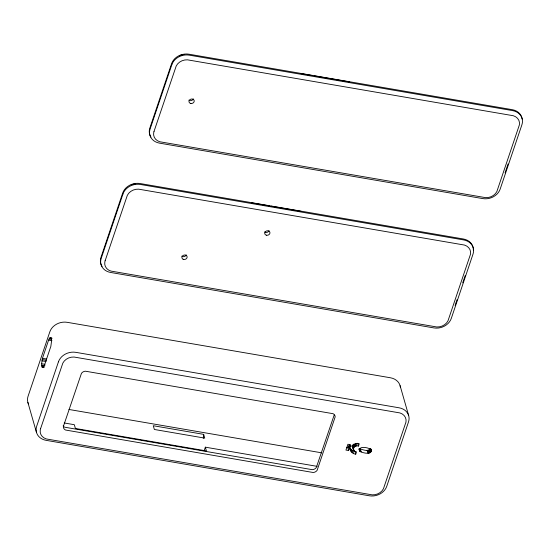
<?xml version="1.0" encoding="UTF-8"?>
<svg xmlns="http://www.w3.org/2000/svg" width="550" height="550" viewBox="0 0 550 550"><rect width="100%" height="100%" fill="white"/><g stroke="black" fill="none" stroke-linecap="round" stroke-linejoin="round"><path stroke-width="0.82" d="M203.294 438.391L203.672 434.362L153.278 425.721L154.358 429.474L204.751 438.116L203.672 434.362M41.594 363.743L42.467 358.311L48.593 340.134L49.541 338.188L50.717 337.48L51.611 340.601L50.841 346.397L44.337 365.626L43.237 367.4L42.164 367.359L41.594 363.743L44.949 364.32M350.006 448.394C350.302 451.461 352.653 453.888 355.74 454.183L356.517 451.88C350.831 451.639 353.946 444.132 358.483 446.078L359.26 443.774C355.403 442.014 352.921 446.442 350.006 446.483L350.597 444.723L347.916 444.263L345.95 450.072L348.638 450.533L347.834 447.721L348.425 445.961L349.656 446.167L349.807 447.686M353.341 449.756L352.433 446.201L352.928 444.751L353.732 447.562M371.236 450.182C370.006 447.459 357.754 445.225 359.645 451.021C362.182 453.172 373.443 455.558 370.831 448.772M204.098 450.869L205.349 447.178L317.192 466.366M334.18 415.037L316.319 467.486A4.627 3.864 -16 0 1 312.304 469.679L64.776 427.219A4.627 3.864 -16 0 1 63.147 425.886M348.638 450.533L349.229 448.772L348.425 445.961M455.104 305.394L457.009 299.764M462.715 282.865L465.163 275.626M505.072 172.858L508.062 164.003M359.239 448.649C362.457 449.446 368.136 452.334 370.391 448.532M179.293 55.894L180.07 55.412M131.189 184.738L135.616 183.721M180.895 55.021L184.498 54.402M300.623 73.542L312.462 75.57M314.153 75.859L349.669 81.95M251.742 202.861L269.5 205.906M271.191 206.195L300.788 211.276M50.091 337.597L51.769 337.886M49.541 338.188L52.057 338.621M49.122 338.896L51.645 339.322M48.593 340.134L51.954 340.711M42.467 358.311L46.667 359.033M42.151 359.528L46.351 360.25M41.896 360.807L46.097 361.529M41.614 365.207L44.969 365.784M41.841 366.637L44.357 367.07M42.164 367.359L43.842 367.647M346.486 447.487L347.834 447.721M349.229 448.772L350.46 448.986L350.611 450.505M68.949 409.468L321.894 452.863M64.233 422.971L74.326 424.703L75.405 428.457L206.422 450.931L205.349 447.178M350.405 448.91L352.646 450.697L354.936 451.371L355.74 454.183M353.396 448.174L352.536 446.937M400.098 385.674L408.705 415.697M370.899 449.35L371.305 450.759M370.59 449.233L371.195 451.344M370.109 449.089L370.92 451.901M369.676 449.577L370.487 452.396M369.126 449.969L369.93 452.781M368.479 450.23L369.291 453.049M367.799 450.347L368.603 453.166M367.118 450.312L367.929 453.124M360.401 449.158L361.206 451.976M359.776 448.972L360.58 451.784M357.672 443.266L358.483 446.078M359.446 449.35L360.051 451.461M359.04 448.91L359.645 451.021M358.999 449.082L359.397 450.491M356.132 443.864L356.737 445.974M355.039 443.307L355.843 446.119M354.406 444.338L355.011 446.449M353.485 444.125L354.289 446.944M352.564 445.459L353.375 448.271M353.801 449.584L354.2 450.986M352.433 446.201L353.671 450.422M352.646 450.697L353.451 453.509M351.368 449.934L352.179 452.746M349.401 444.373L350.006 446.483M349.656 446.167L351.209 451.722M27.878 402.421L36.486 432.444M473.351 249.954A14.183 11.839 -16 0 0 463.327 238.975L140.126 183.535A14.183 11.839 -16 0 0 122.691 193.036L100.946 257.414A14.183 11.839 -16 0 0 102.059 266.441M186.223 254.856A2.661 2.221 -16 0 1 181.796 256.128M269.053 230.643A2.661 2.221 -16 0 1 264.626 231.914M522.163 119.075A14.183 11.839 -16 0 0 512.208 109.656L189.008 54.209A14.183 11.839 -16 0 0 171.572 63.718L149.827 128.088A14.183 11.839 -16 0 0 150.941 137.115M193.311 98.869A2.661 2.221 -16 0 1 188.884 100.141M400.407 387.193A14.183 11.839 -16 0 0 390.452 377.774L67.251 322.327A14.183 11.839 -16 0 0 49.823 331.836L28.078 396.206A14.183 11.839 -16 0 0 28.421 403.879M63.573 425.851L63.401 426.779A4.627 3.864 -16 0 0 65.581 430.031L313.108 472.491A4.627 3.864 -16 0 0 317.13 470.305L335.156 416.928A4.627 3.864 -16 0 0 332.977 413.676L85.456 371.209A4.627 3.864 -16 0 0 81.434 373.402L63.573 425.851M40.611 428.587L40.281 429.853A10.629 8.876 -16 0 0 46.379 438.962L372.212 494.856A10.629 8.876 -16 0 0 383.46 488.723L405.982 422.036A10.629 8.876 -16 0 0 399.891 412.926L74.058 357.033A10.629 8.876 -16 0 0 62.81 363.165L40.611 428.587M105.146 260.707L104.816 261.972A10.629 8.876 -16 0 0 110.914 271.081L436.748 326.975A10.629 8.876 -16 0 0 447.989 320.843L470.518 254.162A10.629 8.876 -16 0 0 464.42 245.053L138.593 189.159A10.629 8.876 -16 0 0 127.346 195.291L105.146 260.707M154.028 131.388L153.697 132.653A10.629 8.876 -16 0 0 159.796 141.762L485.629 197.656A10.629 8.876 -16 0 0 496.87 191.524L519.399 124.836A10.629 8.876 -16 0 0 513.301 115.727L187.474 59.833A10.629 8.876 -16 0 0 176.227 65.966L154.028 131.388M58.431 361.852L36.685 426.229A14.183 11.839 -16 0 0 46.131 440.344L369.332 495.791A14.183 11.839 -16 0 0 386.767 486.283L408.513 421.912A14.183 11.839 -16 0 0 399.059 407.791L75.859 352.351A14.183 11.839 -16 0 0 58.431 361.852M122.966 193.978L101.214 258.349A14.183 11.839 -16 0 0 110.667 272.47L433.868 327.91A14.183 11.839 -16 0 0 451.296 318.402L473.041 254.031A14.183 11.839 -16 0 0 463.595 239.917L140.394 184.47A14.183 11.839 -16 0 0 122.966 193.978M171.847 64.653L150.095 129.03A14.183 11.839 -16 0 0 159.548 143.144L482.749 198.591A14.183 11.839 -16 0 0 500.177 189.083L521.923 124.713A14.183 11.839 -16 0 0 512.476 110.591L189.276 55.151A14.183 11.839 -16 0 0 171.847 64.653M183.136 259.27A2.661 2.221 -16 0 0 187.144 257.084A2.661 2.221 -16 0 0 183.26 255.372A2.661 2.221 -16 0 0 183.136 259.27M266.592 235.242A2.661 2.221 -16 0 0 269.892 232.292A2.661 2.221 -16 0 0 265.526 231.543A2.661 2.221 -16 0 0 266.592 235.242M190.85 103.469A2.661 2.221 -16 0 0 194.15 100.519A2.661 2.221 -16 0 0 189.784 99.77A2.661 2.221 -16 0 0 190.85 103.469"/></g></svg>
